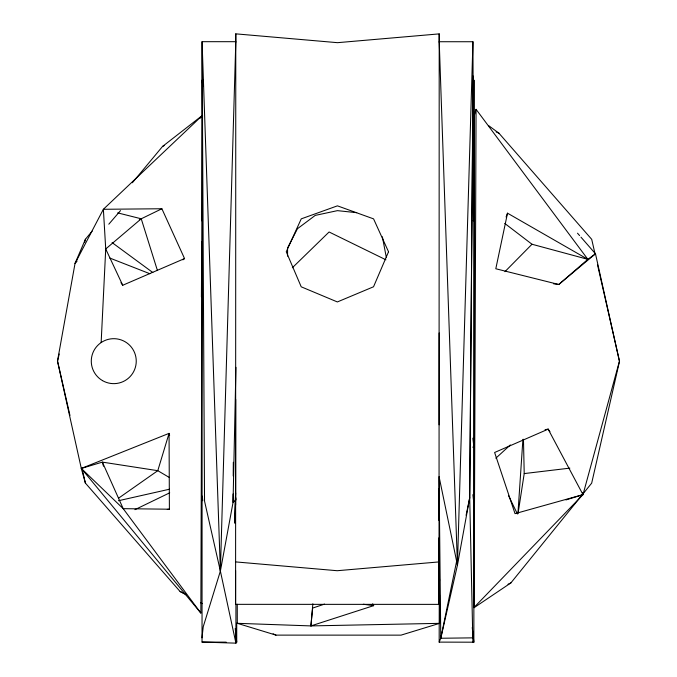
<?xml version="1.0" encoding="UTF-8"?>
<svg xmlns="http://www.w3.org/2000/svg" width="677" height="677" viewBox="0 0 677 677"><rect width="100%" height="100%" fill="white"/><g stroke="black" fill="none" stroke-linecap="round" stroke-linejoin="round"><path stroke-width="1.02" d="M202.169 221.1L202.076 41.686L235.799 41.695L220.38 571.075L235.926 643.15L202.034 642.075L202.228 80.14L203.108 80.199M439.06 537.843L439.018 604.375L235.596 604.341L235.774 33.85L337.51 42.676L439.204 33.884L439.221 42.169M235.596 604.341L235.613 570.542M235.647 505.067L235.706 399.455M235.934 604.172L235.926 643.15L236.722 642.151L236.722 623.136M237.288 623.314L310.912 625.912L439.585 623.348L401.021 635.144L275.971 635.119L237.288 623.314L237.263 604.282M287.556 256.143L287.556 247.994L297.44 228.733L315.245 215.396L337.434 210.649L356.703 212.671M439.018 604.375L439.204 33.884M439.119 424.843L439.17 332.966M439.559 623.348L439.559 594.812M439.568 581.069L439.568 578.953M597.554 264.952L619.523 361.247L591.673 483.158L510.873 582.922L474.095 607.675L474.425 115.132L476.066 109.319L587.856 259.333L558.77 284.492L553.6 283.824M439.17 642.118L440.769 638.25L457.44 565.126L439.221 41.729L472.935 41.737L473.088 80.191L473.959 80.25L473.858 642.194L439.17 642.118L439.39 537.445M92.123 231.179L85.42 239.243L75.037 263.429L57.477 361.146L81.308 468.442L200.849 613.066L202.533 115.302L199.783 118.5M474.095 607.675L476.066 109.319M201.407 296.915L201.746 242.011M233.108 493.965L233.049 502.41L220.38 571.075L203.244 626.716L201.983 637.81M233.227 476.016L233.328 462.289M472.241 627.511L473.858 642.194L472.884 642.126L469.711 497.756L473.037 75.917M472.842 637.852L440.769 638.25L439.06 476.616L457.44 565.126L469.711 497.756L473.088 80.191M235.934 367.332L233.049 502.41L235.96 499.88L235.791 497.773M457.44 565.126L472.935 41.737M101.152 342.486L105.722 248.975L103.378 209.286L202.533 115.302L162.548 146.444L132.362 182.756M517.922 513.801L522.906 439.339M372.663 603.808L373.662 605.653L310.912 625.912L312.85 603.799M310.912 625.912L312.647 608.064L324.554 604.104M518.167 512.785L524.21 473.578L523.465 439.288M440.769 638.25L456.73 560.776M466.098 515.324L469.711 497.756M474.399 607.091L582.999 494.642L619.413 361.256L595.489 253.79L587.856 259.333L507.513 213.179L495.801 268.761L558.77 284.492L595.489 253.79L580.959 237.153M472.834 85.412L473.959 80.25L473.739 220.719L473.105 220.702M59.212 353.978L57.57 361.154L69.959 415.45M84.718 242.315L85.42 239.243M506.074 217.021L507.513 213.179M472.986 447.438L473.756 445.5L472.851 438.18M77.102 261.034L75.037 263.429L103.378 209.286L161.888 208.753L184.55 258.572L182.883 259.841M108.811 224.197L120.523 210.589M504.957 271.655L531.995 244.245L587.856 259.333M292.354 267.753L329.09 231.991L385.924 259.807M495.835 458.211L510.348 444.933M161.888 208.753L141.239 218.789L105.722 248.975L122.732 285.262L184.55 258.572M118.433 498.28L157.783 470.684L169.064 433.365L81.308 468.442L85.378 483.065L180.107 591.529L186.573 595.041M162.548 146.444L164.409 145.47M134.935 509.654L169.699 492.822M508.012 584.285L510.873 582.922M139.352 219.661L141.239 218.789L157.445 270.572M565.964 499.922L582.999 494.642L582.406 492.628M118.407 500.735L169.487 489.217M545.061 429.65L548.158 429.159L549.952 431.723M524.21 473.578L569.848 468.129M167.287 509.4L169.394 509.214L169.064 433.365L169.631 435.387M438.908 561.927L337.222 570.719L235.486 561.893M226.186 642.151L202.034 642.075M169.394 509.214L123.197 508.664L81.308 468.442L102.362 462.12L157.783 470.684L169.445 477.547M363.337 604.256L373.662 605.653M117.705 212.883L141.239 218.789M109.801 258.055L149.854 273.72M180.107 591.529L184.897 593.704M273.102 633.807L275.971 635.119M496.131 131.905L498.983 133.242L591.715 239.336L594.99 253.68M200.426 602.589L202.271 603.622M488.819 125.753L498.983 133.242M112.086 242.586L152.833 272.543M504.737 223.41L531.995 244.245M577.506 233.193L579.58 235.571M200.849 613.066L123.197 508.664L102.362 462.12L103.488 466.199M120.955 282.673L122.732 285.262M508.622 495.869L517.389 513.902M202.728 82.188L202.228 80.14L202.736 86.453M82.806 471.793L85.378 483.065M473.688 501.691L472.876 494.675M382.378 236.781L386.279 257.209M235.215 628.518L236.722 642.151M202.33 496.173L202.745 500.735M235.774 33.85L235.799 42.135M235.588 492.856L234.75 522.957L235.588 492.856M388.53 251.785L373.535 286.777L337.366 301.942L301.214 286.811L286.253 251.759L301.248 218.857L337.425 205.842L373.569 218.866L388.53 251.785M548.158 429.159L494.616 452.49L515.028 513.64L582.999 494.642L548.158 429.159M220.38 571.075L204.539 501.115L202.076 41.686L220.38 571.075M439.085 501.852L439.001 488.912L439.153 520.528L439.085 501.852M102.523 380.626A22.476 22.476 0 0 0 136.246 361.163A22.476 22.476 0 0 0 102.532 341.69A22.476 22.476 0 0 0 102.523 380.626"/></g></svg>
